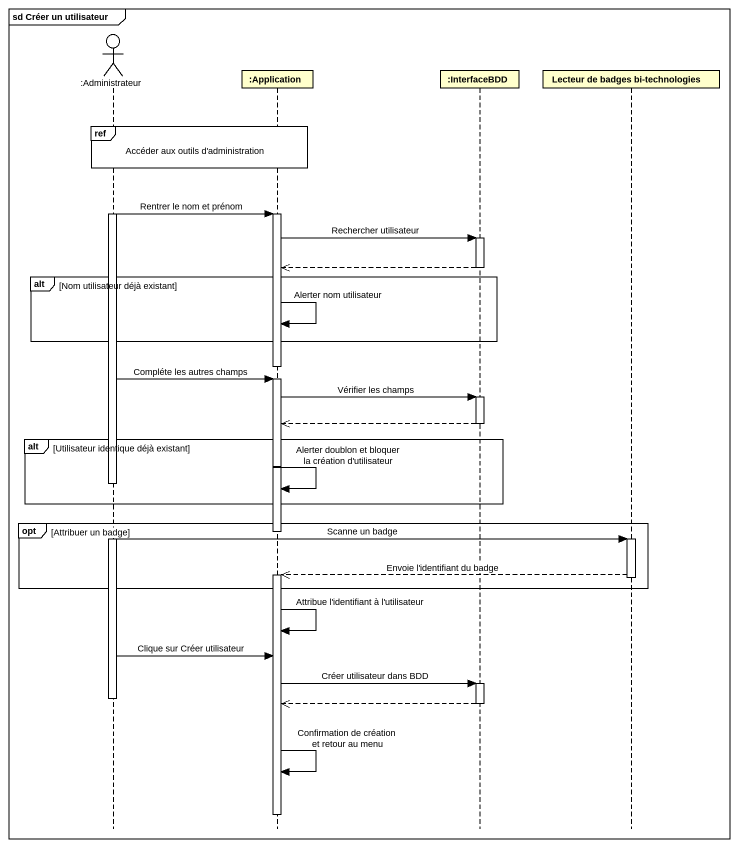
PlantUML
@startuml
mainframe sd Créer un utilisateur
hide footbox
actor ":Administrateur" as Administrateur
participant ":Application" as Application
participant ":InterfaceBDD" as InterfaceBDD
participant "Lecteur de badges bi-technologies" as Lecteur_de_badges_bi

ref over Administrateur, Application : Accéder aux outils d'administration
activate Administrateur
Administrateur -> Application : Rentrer le nom et prénom
activate Application
Application -> InterfaceBDD : Rechercher utilisateur
activate InterfaceBDD
InterfaceBDD -->> Application
deactivate InterfaceBDD
alt Nom utilisateur déjà existant
  Application -> Application : Alerter nom utilisateur
end
deactivate Application
Administrateur -> Application : Compléte les autres champs
activate Application
Application -> InterfaceBDD : Vérifier les champs
activate InterfaceBDD
InterfaceBDD -->> Application
deactivate InterfaceBDD
alt Utilisateur identique déjà existant
  deactivate Administrateur
  Application -> Application : Alerter doublon et bloquer la création d'utilisateur
end
opt Attribuer un badge
  deactivate Application
  activate Administrateur
  Administrateur -> Lecteur_de_badges_bi : Scanne un badge
  activate Lecteur_de_badges_bi
  Lecteur_de_badges_bi -->> Application : Envoie l'identifiant du badge
  activate Application
  deactivate Lecteur_de_badges_bi
end
Application -> Application : Attribue l'identifiant à l'utilisateur
Administrateur -> Application : Clique sur Créer utilisateur
Application -> InterfaceBDD : Créer utilisateur dans BDD
activate InterfaceBDD
deactivate Administrateur
InterfaceBDD -->> Application
deactivate InterfaceBDD
Application -> Application : Confirmation de création et retour au menu
deactivate Application
@enduml
